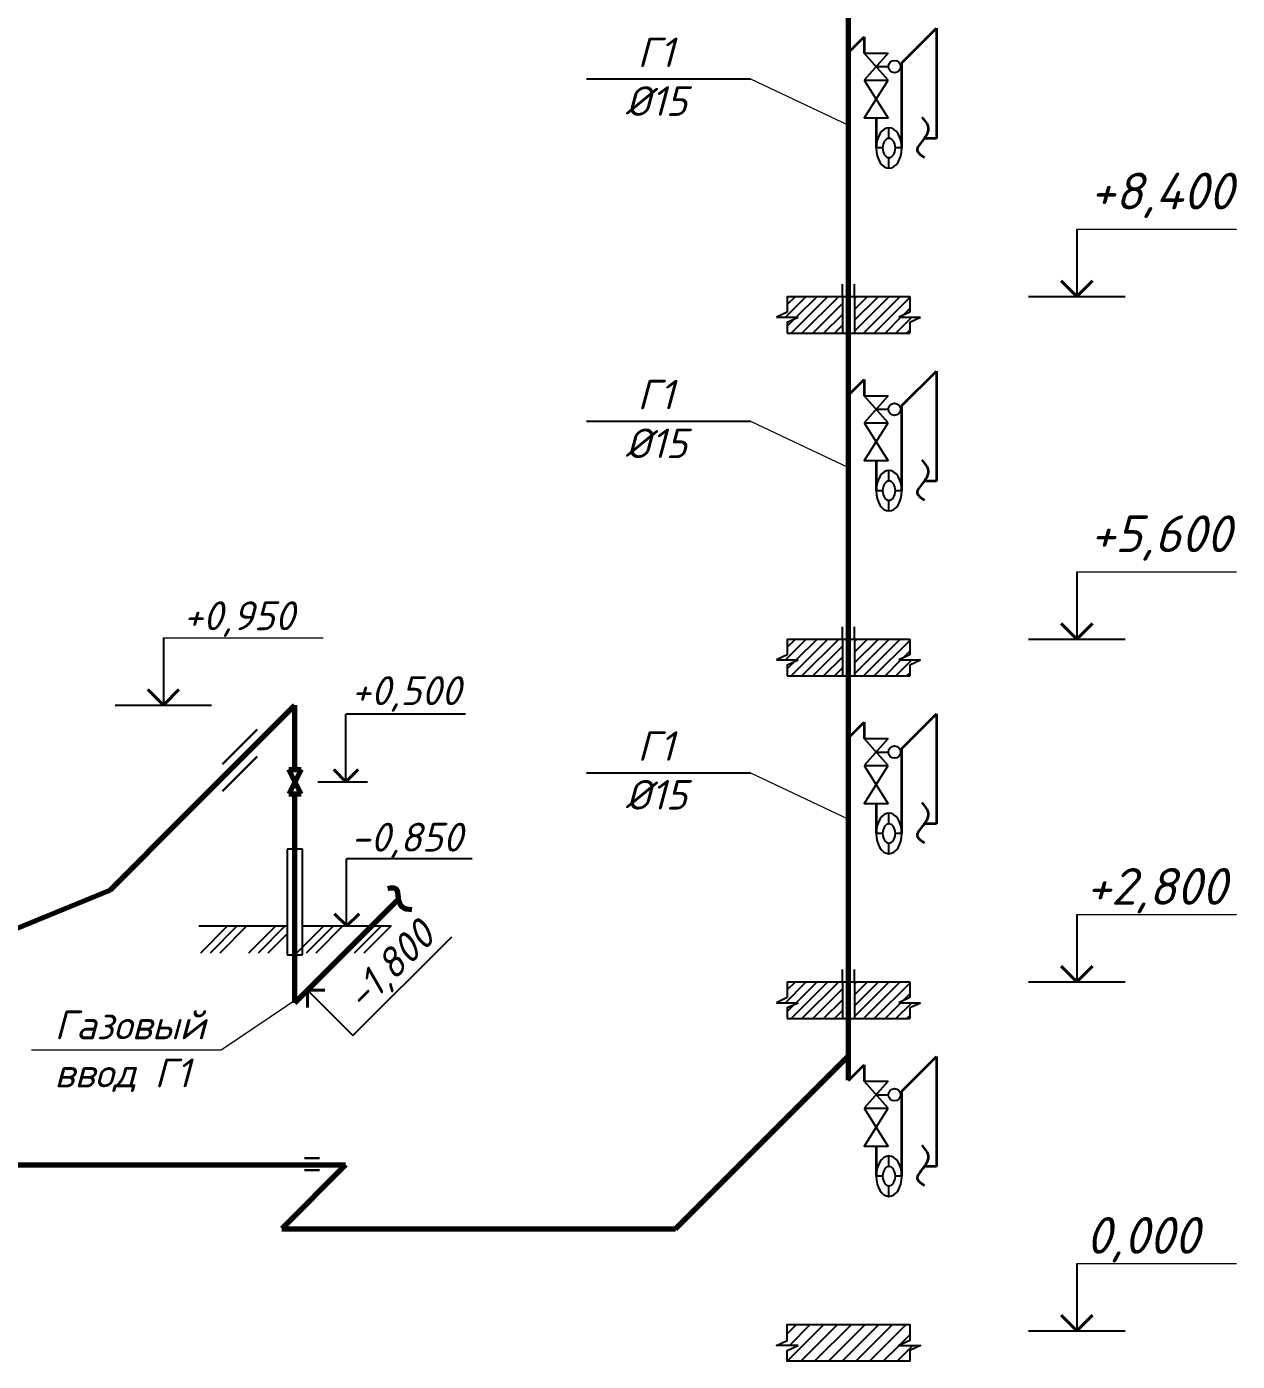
# Model space of a CAD drawing. Header units: millimetres. Extents: x -710977 to 10671, y -929782 to 89628.
# Drawn here: x -136.2 to -37.2, y 3983.7 to 4092.7 of the extents above; entities that cross this region are included whole.
import ezdxf

# ---------------------------------------------------------------- set-up
doc = ezdxf.new("R2010")
doc.units = ezdxf.units.MM
doc.header["$LTSCALE"] = 0.4
doc.layers.add('аксонометрия', color=84, linetype='Continuous')
doc.layers.add('кварталыИнфо', color=7, linetype='Continuous')
doc.layers.add('Надписи', color=7, linetype='Continuous', lineweight=20)
doc.styles.add('Zhenka', font='isocpeur.ttf', dxfattribs={"height": 400})
doc.styles.add('группа', font='isocpeui.ttf')
doc.styles.add('Курсив', font='isocpeui.ttf')
doc.styles.add('текстовый', font='isocpeui.ttf', dxfattribs={"height": 5})
pattern_1 = [(45, (-574.64663, 3879.29506), (-0.44194174, 0.44194174), [])]
pattern_2 = [(45, (-574.64663, 3907.29506), (-0.44194174, 0.44194174), [])]

msp = doc.modelspace()

# ---------------------------------------------------------------- hatches: boundary and pattern name
at = {"layer": 'аксонометрия', "lineweight": 25}
h = msp.add_hatch(dxfattribs=at)
h.set_pattern_fill('ANSI31', scale=5, style=0)
h.set_pattern_definition([(45, (-574.64663, 3935.29506), (-0.44194174, 0.44194174), [])])
h.paths.add_polyline_path([(-69.503, 4067.673), (-69.503, 4070.673), (-74.003, 4070.673), (-74.003, 4069.382), (-74.89, 4068.973), (-73.116, 4068.973), (-74.003, 4068.565), (-74.003, 4067.673)])
h = msp.add_hatch(dxfattribs=at)
h.set_pattern_fill('ANSI31', scale=5, style=0)
h.set_pattern_definition(pattern_2)
h.paths.add_polyline_path([(-63.116, 4068.973), (-64.89, 4068.973), (-64.003, 4069.382), (-64.003, 4070.673), (-68.503, 4070.673), (-68.503, 4067.673), (-64.003, 4067.673), (-64.003, 4068.565)])
h = msp.add_hatch(dxfattribs=at)
h.set_pattern_fill('ANSI31', scale=5, style=0)
h.set_pattern_definition(pattern_2)
h.paths.add_polyline_path([(-69.503, 4039.673), (-69.503, 4042.673), (-74.003, 4042.673), (-74.003, 4041.382), (-74.89, 4040.973), (-73.116, 4040.973), (-74.003, 4040.565), (-74.003, 4039.673)])
h = msp.add_hatch(dxfattribs=at)
h.set_pattern_fill('ANSI31', scale=5, style=0)
h.set_pattern_definition(pattern_1)
h.paths.add_polyline_path([(-63.116, 4040.973), (-64.89, 4040.973), (-64.003, 4041.382), (-64.003, 4042.673), (-68.503, 4042.673), (-68.503, 4039.673), (-64.003, 4039.673), (-64.003, 4040.565)])
h = msp.add_hatch(dxfattribs=at)
h.set_pattern_fill('ANSI31', scale=5, style=0)
h.set_pattern_definition(pattern_1)
h.paths.add_polyline_path([(-69.503, 4011.673), (-69.503, 4014.673), (-74.003, 4014.673), (-74.003, 4013.382), (-74.89, 4012.973), (-73.116, 4012.973), (-74.003, 4012.565), (-74.003, 4011.673)])
h = msp.add_hatch(dxfattribs=at)
h.set_pattern_fill('ANSI31', scale=5, style=0)
h.set_pattern_definition([(45, (-574.64663, 3851.29506), (-0.44194174, 0.44194174), [])])
h.paths.add_polyline_path([(-63.116, 4012.973), (-64.89, 4012.973), (-64.003, 4013.382), (-64.003, 4014.673), (-68.503, 4014.673), (-68.503, 4011.673), (-64.003, 4011.673), (-64.003, 4012.565)])
at = {"layer": 'кварталыИнфо', "ltscale": 0.12}
h = msp.add_hatch(dxfattribs=at)
h.set_pattern_fill('ANSI31', color=256, scale=0.25)
h.set_pattern_definition([(45, (-691.3916, -242.64285), (-0.56126601, 0.56126601), [])])
h.paths.add_polyline_path([(-73.116, 3984.973), (-74.89, 3984.973), (-74.003, 3985.382), (-74.003, 3986.673), (-64.003, 3986.673), (-64.003, 3985.382), (-64.89, 3984.973), (-63.116, 3984.973), (-64.003, 3984.565), (-64.003, 3983.673), (-74.003, 3983.673), (-74.003, 3984.565)])

# ---------------------------------------------------------------- linework, layer by layer
at = {"color": 7, "lineweight": 35}
for p, q in [((-64.645, 4089.749), (-61.817, 4092.577)), ((-61.817, 4092.577), (-61.817, 4083.577)), ((-69.003, 4090.613), (-67.73, 4091.886)), ((-67.73, 4091.886), (-67.73, 4090.549)), ((-64.645, 4082.799), (-64.645, 4089.749)), ((-66.745, 4085.229), (-66.745, 4082.799)), ((-61.817, 4083.577), (-62.817, 4083.577)), ((-69.003, 4062.613), (-67.73, 4063.886)), ((-67.73, 4063.886), (-67.73, 4062.549)), ((-64.645, 4061.749), (-61.817, 4064.577)), ((-61.817, 4064.577), (-61.817, 4055.577)), ((-64.645, 4054.799), (-64.645, 4061.749)), ((-66.745, 4057.229), (-66.745, 4054.799)), ((-61.817, 4055.577), (-62.817, 4055.577)), ((-64.645, 4033.749), (-61.817, 4036.577)), ((-61.817, 4036.577), (-61.817, 4027.577)), ((-69.003, 4034.613), (-67.73, 4035.886)), ((-67.73, 4035.886), (-67.73, 4034.549)), ((-64.645, 4026.799), (-64.645, 4033.749)), ((-66.745, 4029.229), (-66.745, 4026.799)), ((-61.817, 4027.577), (-62.817, 4027.577)), ((-64.645, 4005.749), (-61.817, 4008.577)), ((-61.817, 4008.577), (-61.817, 3999.577)), ((-69.003, 4006.613), (-67.73, 4007.886)), ((-67.73, 4007.886), (-67.73, 4006.549)), ((-64.645, 3998.799), (-64.645, 4005.749)), ((-66.745, 4001.229), (-66.745, 3998.799)), ((-61.817, 3999.577), (-62.817, 3999.577))]:
    msp.add_line(p, q, dxfattribs=at)
at = {"lineweight": 25}
for p, q in [((-90.411, 4088.438), (-77.023, 4088.438)), ((-90.411, 4088.438), (-77.023, 4088.438)), ((-90.411, 4060.476), (-77.023, 4060.476)), ((-90.411, 4060.476), (-77.023, 4060.476)), ((-90.411, 4031.762), (-77.023, 4031.762)), ((-90.411, 4031.762), (-77.023, 4031.762))]:
    msp.add_line(p, q, dxfattribs=at)
at = {"color": 7, "lineweight": 20}
for p, q in [((-50.345, 4076.177), (-37.293, 4076.177)), ((-50.345, 4048.177), (-37.293, 4048.177)), ((-124.996, 4042.78), (-111.944, 4042.78)), ((-50.345, 4020.177), (-37.293, 4020.177)), ((-120.268, 4009.111), (-113.589, 4013.61)), ((-135.762, 4009.111), (-120.268, 4009.111)), ((-50.345, 3991.667), (-37.293, 3991.667))]:
    msp.add_line(p, q, dxfattribs=at)
at = {"color": 7, "lineweight": 25}
for p, q in [((-50.345, 4076.177), (-50.345, 4070.673)), ((-54.289, 4070.673), (-46.401, 4070.673)), ((-50.345, 4048.177), (-50.345, 4042.673)), ((-124.996, 4042.78), (-124.996, 4037.277)), ((-54.289, 4042.673), (-46.401, 4042.673)), ((-128.94, 4037.277), (-121.052, 4037.277)), ((-100.312, 4036.543), (-110.074, 4036.543)), ((-110.074, 4031.017), (-110.074, 4036.543)), ((-112.358, 4031.017), (-108.312, 4031.017)), ((-99.77, 4024.722), (-110.019, 4024.722)), ((-110.019, 4019.238), (-110.019, 4024.722)), ((-50.345, 4020.177), (-50.345, 4014.673)), ((-109.514, 4010.295), (-101.427, 4018.34)), ((-54.289, 4014.673), (-46.401, 4014.673)), ((-113.21, 4013.99), (-109.513, 4010.297)), ((-50.345, 3991.667), (-50.345, 3986.163)), ((-54.289, 3986.163), (-46.401, 3986.163))]:
    msp.add_line(p, q, dxfattribs=at)
at = {"lineweight": 30}
for p, q in [((-120.168, 4032.463), (-117.336, 4035.295)), ((-117.336, 4033.074), (-120.168, 4030.242)), ((-113.464, 4000.281), (-112.224, 4000.281)), ((-112.224, 3999.281), (-113.464, 3999.281))]:
    msp.add_line(p, q, dxfattribs=at)
at = {"ltscale": 100}
for p, q in [((-113.616, 4025.52), (-114.872, 4025.52)), ((-114.872, 4025.52), (-114.872, 4016.882)), ((-113.616, 4016.882), (-113.616, 4025.52)), ((-114.872, 4016.882), (-113.616, 4016.882))]:
    msp.add_line(p, q, dxfattribs=at)
for p, q in [((-122.097, 4019.238), (-114.872, 4019.238)), ((-119.741, 4019.238), (-121.962, 4017.017)), ((-118.955, 4019.238), (-121.177, 4017.017)), ((-118.17, 4019.238), (-120.391, 4017.017)), ((-115.814, 4019.238), (-118.035, 4017.017)), ((-115.029, 4019.238), (-117.25, 4017.017)), ((-111.888, 4019.238), (-114.109, 4017.017)), ((-113.616, 4019.238), (-106.391, 4019.238)), ((-111.103, 4019.238), (-113.324, 4017.017)), ((-110.318, 4019.238), (-112.539, 4017.017)), ((-107.962, 4019.238), (-110.183, 4017.017)), ((-107.177, 4019.238), (-109.398, 4017.017)), ((-106.391, 4019.238), (-108.612, 4017.017)), ((-114.872, 4018.61), (-116.465, 4017.017))]:
    msp.add_line(p, q)
at = {"color": 7, "lineweight": 35}
for points in [[(-63.022, 4085.328), (-62.496, 4084.453), (-62.883, 4083.487), (-63.383, 4082.603), (-62.805, 4082.025)], [(-63.022, 4057.328), (-62.496, 4056.453), (-62.883, 4055.487), (-63.383, 4054.603), (-62.805, 4054.025)], [(-63.022, 4029.328), (-62.496, 4028.453), (-62.883, 4027.487), (-63.383, 4026.603), (-62.805, 4026.025)], [(-63.022, 4001.328), (-62.496, 4000.453), (-62.883, 3999.487), (-63.383, 3998.603), (-62.805, 3998.025)]]:
    msp.add_spline(points, degree=3, dxfattribs=at)
at = {"layer": 'аксонометрия', "color": 7, "lineweight": 70}
msp.add_line((-69.003, 4006.643), (-69.003, 4230.643), dxfattribs=at)
at = {"layer": 'аксонометрия', "color": 7, "lineweight": 25}
for p, q in [((-66.745, 4089.449), (-65.745, 4089.449)), ((-65.695, 4083.584), (-65.695, 4084.451)), ((-66.216, 4082.799), (-66.745, 4082.799)), ((-64.645, 4082.799), (-65.174, 4082.799)), ((-65.695, 4081.146), (-65.695, 4082.013)), ((-69.503, 4070.673), (-69.503, 4071.673)), ((-68.503, 4070.673), (-68.503, 4071.673)), ((-74.003, 4070.673), (-64.003, 4070.673)), ((-74.003, 4070.673), (-74.003, 4069.382)), ((-69.503, 4070.673), (-69.503, 4067.673)), ((-68.503, 4070.673), (-68.503, 4067.673)), ((-64.003, 4070.673), (-64.003, 4069.382)), ((-74.003, 4069.382), (-74.89, 4068.973)), ((-64.003, 4069.382), (-64.89, 4068.973)), ((-74.89, 4068.973), (-73.116, 4068.973)), ((-74.003, 4068.565), (-73.116, 4068.973)), ((-74.003, 4068.565), (-74.003, 4067.673)), ((-64.89, 4068.973), (-63.116, 4068.973)), ((-64.003, 4068.565), (-63.116, 4068.973)), ((-64.003, 4068.565), (-64.003, 4067.673)), ((-74.003, 4067.673), (-64.003, 4067.673)), ((-69.003, 4067.673), (-69.003, 4062.673)), ((-66.745, 4061.449), (-65.745, 4061.449)), ((-65.695, 4055.584), (-65.695, 4056.451)), ((-66.216, 4054.799), (-66.745, 4054.799)), ((-65.695, 4053.146), (-65.695, 4054.013)), ((-64.645, 4054.799), (-65.174, 4054.799)), ((-69.503, 4042.673), (-69.503, 4043.673)), ((-68.503, 4042.673), (-68.503, 4043.673)), ((-74.003, 4042.673), (-64.003, 4042.673)), ((-74.003, 4042.673), (-74.003, 4041.382)), ((-69.503, 4042.673), (-69.503, 4039.673)), ((-68.503, 4042.673), (-68.503, 4039.673)), ((-64.003, 4042.673), (-64.003, 4041.382)), ((-74.003, 4041.382), (-74.89, 4040.973)), ((-74.89, 4040.973), (-73.116, 4040.973)), ((-74.003, 4040.565), (-73.116, 4040.973)), ((-64.003, 4041.382), (-64.89, 4040.973)), ((-64.89, 4040.973), (-63.116, 4040.973)), ((-64.003, 4040.565), (-63.116, 4040.973)), ((-74.003, 4040.565), (-74.003, 4039.673)), ((-64.003, 4040.565), (-64.003, 4039.673)), ((-74.003, 4039.673), (-64.003, 4039.673)), ((-66.745, 4033.449), (-65.745, 4033.449)), ((-65.695, 4027.584), (-65.695, 4028.451)), ((-66.216, 4026.799), (-66.745, 4026.799)), ((-64.645, 4026.799), (-65.174, 4026.799)), ((-65.695, 4025.146), (-65.695, 4026.013)), ((-74.003, 4014.673), (-64.003, 4014.673)), ((-74.003, 4014.673), (-74.003, 4013.382)), ((-69.503, 4014.673), (-69.503, 4015.673)), ((-69.503, 4014.673), (-69.503, 4011.673)), ((-68.503, 4014.673), (-68.503, 4015.673)), ((-68.503, 4014.673), (-68.503, 4011.673)), ((-64.003, 4014.673), (-64.003, 4013.382)), ((-74.003, 4013.382), (-74.89, 4012.973)), ((-74.89, 4012.973), (-73.116, 4012.973)), ((-74.003, 4012.565), (-73.116, 4012.973)), ((-74.003, 4012.565), (-74.003, 4011.673)), ((-64.003, 4013.382), (-64.89, 4012.973)), ((-64.89, 4012.973), (-63.116, 4012.973)), ((-64.003, 4012.565), (-63.116, 4012.973)), ((-64.003, 4012.565), (-64.003, 4011.673)), ((-66.745, 4005.449), (-65.745, 4005.449)), ((-65.695, 3999.584), (-65.695, 4000.451)), ((-66.216, 3998.799), (-66.745, 3998.799)), ((-64.645, 3998.799), (-65.174, 3998.799)), ((-65.695, 3997.146), (-65.695, 3998.013))]:
    msp.add_line(p, q, dxfattribs=at)
at = {"layer": 'аксонометрия', "color": 7, "lineweight": 20}
for p, q in [((-77.023, 4088.438), (-69.003, 4084.654)), ((-77.023, 4060.476), (-69.003, 4056.692)), ((-77.023, 4031.762), (-69.003, 4027.978))]:
    msp.add_line(p, q, dxfattribs=at)
at = {"layer": 'аксонометрия'}
msp.add_line((-74.003, 4011.673), (-64.003, 4011.673), dxfattribs=at)
at = {"layer": 'аксонометрия', "color": 7, "lineweight": 60}
for q in [(-69.003, 4010.777), (-69.003, 4006.643)]:
    msp.add_line((-69.003, 4008.643), q, dxfattribs=at)
at = {"layer": 'аксонометрия', "color": 7, "lineweight": 25}
msp.add_lwpolyline([(-73.116, 3984.973), (-74.89, 3984.973), (-74.003, 3985.382), (-74.003, 3986.673), (-64.003, 3986.673), (-64.003, 3985.382), (-64.89, 3984.973), (-63.116, 3984.973), (-64.003, 3984.565), (-64.003, 3983.673), (-74.003, 3983.673), (-74.003, 3984.565)], close=True, dxfattribs=at)
for centre in [(-65.245, 4089.449), (-65.245, 4061.449), (-65.245, 4033.449), (-65.245, 4005.449)]:
    msp.add_circle(centre, 0.5, dxfattribs=at)
at = {"layer": 'аксонометрия', "color": 7, "lineweight": 25, "extrusion": (0, 0, -1)}
for centre, major_axis, ratio in [((-65.695, 4082.799), (0, -1.653), 0.6353435), ((-65.695, 4082.799), (0, -0.786), 0.6634455), ((-65.695, 4054.799), (0, -1.653), 0.6353435), ((-65.695, 4054.799), (0, -0.786), 0.6634455), ((-65.695, 4026.799), (0, -1.653), 0.6353435), ((-65.695, 4026.799), (0, -0.786), 0.6634455), ((-65.695, 3998.799), (0, -1.653), 0.6353435), ((-65.695, 3998.799), (0, -0.786), 0.6634455)]:
    msp.add_ellipse(centre, major_axis=major_axis, ratio=ratio, dxfattribs=at)
at = {"layer": 'кварталыИнфо', "ltscale": 0.12}
for p, q in [((-67.73, 4090.549), (-65.76, 4090.549)), ((-65.76, 4088.349), (-67.73, 4090.549)), ((-65.76, 4090.549), (-67.73, 4088.349)), ((-67.73, 4088.349), (-65.76, 4088.349)), ((-67.73, 4085.229), (-65.76, 4088.349)), ((-67.73, 4088.349), (-65.76, 4085.229)), ((-65.76, 4085.229), (-67.73, 4085.229)), ((-67.73, 4062.549), (-65.76, 4062.549)), ((-65.76, 4060.349), (-67.73, 4062.549)), ((-65.76, 4062.549), (-67.73, 4060.349)), ((-67.73, 4060.349), (-65.76, 4060.349)), ((-67.73, 4057.229), (-65.76, 4060.349)), ((-67.73, 4060.349), (-65.76, 4057.229)), ((-65.76, 4057.229), (-67.73, 4057.229)), ((-67.73, 4034.549), (-65.76, 4034.549)), ((-65.76, 4032.349), (-67.73, 4034.549)), ((-65.76, 4034.549), (-67.73, 4032.349)), ((-67.73, 4032.349), (-65.76, 4032.349)), ((-67.73, 4029.229), (-65.76, 4032.349)), ((-67.73, 4032.349), (-65.76, 4029.229)), ((-65.76, 4029.229), (-67.73, 4029.229)), ((-67.73, 4006.549), (-65.76, 4006.549)), ((-65.76, 4004.349), (-67.73, 4006.549)), ((-65.76, 4006.549), (-67.73, 4004.349)), ((-67.73, 4004.349), (-65.76, 4004.349)), ((-67.73, 4001.229), (-65.76, 4004.349)), ((-67.73, 4004.349), (-65.76, 4001.229)), ((-65.76, 4001.229), (-67.73, 4001.229))]:
    msp.add_line(p, q, dxfattribs=at)
at = {"layer": 'Надписи', "color": 7, "linetype": 'ByBlock', "lineweight": 40, "ltscale": 0.2}
for p, q in [((-50.345, 4070.673), (-51.618, 4071.946)), ((-50.345, 4070.673), (-49.072, 4071.946)), ((-50.345, 4042.673), (-51.618, 4043.946)), ((-50.345, 4042.673), (-49.072, 4043.946)), ((-124.996, 4037.277), (-126.269, 4038.549)), ((-124.996, 4037.277), (-123.724, 4038.549)), ((-110.074, 4031.017), (-111.073, 4032.016)), ((-110.074, 4031.017), (-109.074, 4032.016)), ((-110.004, 4019.238), (-111.003, 4020.237)), ((-110.004, 4019.238), (-109.004, 4020.237)), ((-50.345, 4014.673), (-51.618, 4015.946)), ((-50.345, 4014.673), (-49.072, 4015.946)), ((-113.21, 4013.99), (-111.796, 4013.991)), ((-113.21, 4013.99), (-113.209, 4012.577)), ((-50.345, 3986.163), (-51.618, 3987.436)), ((-50.345, 3986.163), (-49.072, 3987.436))]:
    msp.add_line(p, q, dxfattribs=at)
at = {"layer": 'Надписи', "color": 7, "linetype": 'ByBlock', "lineweight": 70, "ltscale": 0.2}
for p, q in [((-123.148, 4028.372), (-114.244, 4037.277)), ((-113.744, 4030.017), (-114.744, 4032.017)), ((-114.744, 4032.017), (-113.744, 4032.017)), ((-113.744, 4032.017), (-114.744, 4030.017)), ((-113.744, 4030.017), (-114.744, 4030.017)), ((-123.148, 4028.372), (-129.371, 4022.15)), ((-129.371, 4022.15), (-164.791, 4007.576)), ((-114.244, 4012.956), (-105.77, 4021.429)), ((-83.145, 3994.501), (-69.003, 4008.643)), ((-144.88, 3999.727), (-110.1, 3999.727)), ((-110.1, 3999.727), (-115.325, 3994.501)), ((-115.325, 3994.501), (-83.145, 3994.501))]:
    msp.add_line(p, q, dxfattribs=at)
at = {"layer": 'Надписи', "linetype": 'ByBlock', "lineweight": 70, "ltscale": 0.2}
for p, q in [((-114.244, 4032.017), (-114.244, 4037.277)), ((-114.244, 4012.956), (-114.244, 4030.017))]:
    msp.add_line(p, q, dxfattribs=at)
at = {"layer": 'Надписи', "color": 7, "linetype": 'ByBlock', "lineweight": 70, "ltscale": 0.2}
msp.add_spline([(-104.684, 4020.571), (-105.462, 4020.765), (-105.783, 4021.516), (-105.997, 4022.285), (-106.639, 4022.285)], degree=3, dxfattribs=at)

# ---------------------------------------------------------------- texts
at = {"lineweight": 25, "char_height": 2.4128, "width": 11.85085, "attachment_point": 1, "style": 'группа'}
for s, insert in [('Г1', (-86.26, 4091.821)), ('%%C15', (-87.244, 4087.837)), ('Г1', (-86.26, 4063.86)), ('%%C15', (-87.244, 4059.876)), ('Г1', (-86.26, 4035.145)), ('%%C15', (-87.244, 4031.161))]:
    msp.add_mtext(s, dxfattribs=dict(at, insert=insert))
at = {"color": 7, "lineweight": 20, "attachment_point": 1}
for s, insert, char_height, width, style in [('{\\fISOCPEUR|b0|i1|c0|p34;+8,400}', (-49.254, 4080.783), 3, 14.94504, 'текстовый'), ('{\\fISOCPEUR|b0|i1|c0|p34;+5,600}', (-49.254, 4052.783), 3, 14.94504, 'текстовый'), ('{\\fISOCPEUR|b0|i1|c0|p34;+2,800}', (-49.593, 4023.973), 3, 14.94504, 'текстовый'), ('Газовый \\Pввод Г1', (-133.896, 4012.335), 2.3558, 43.48003, 'Курсив'), ('{\\fISOCPEUR|b0|i1|c204|p34;0\\fISOCPEUR|b0|i1|c0|p34;,\\fISOCPEUR|b0|i1|c204|p34;0\\fISOCPEUR|b0|i1|c0|p34;00}', (-49.593, 3995.462), 3, 14.94504, 'текстовый')]:
    msp.add_mtext(s, dxfattribs=dict(at, insert=insert, char_height=char_height, width=width, style=style))
at = {"color": 7, "lineweight": 25, "char_height": 2.35578, "width": 10.32106, "attachment_point": 3, "style": 'Zhenka'}
for s, insert in [('{\\fISOCPEUR|b0|i1|c204|p34;+0,950}', (-114.28, 4045.76)), ('{\\fISOCPEUR|b0|i1|c204|p34;+0,500}', (-100.681, 4039.643)), ('{\\fISOCPEUR|b0|i1|c204|p34;-0,850}', (-100.545, 4027.672))]:
    msp.add_mtext(s, dxfattribs=dict(at, insert=insert))
at = {"color": 7, "lineweight": 25, "insert": (-110.384, 4013.793), "char_height": 2.3558, "width": 10.32106, "attachment_point": 1, "rotation": 45, "style": 'Курсив'}
msp.add_mtext('-1,800', dxfattribs=at)

doc.saveas('drawing.dxf')
